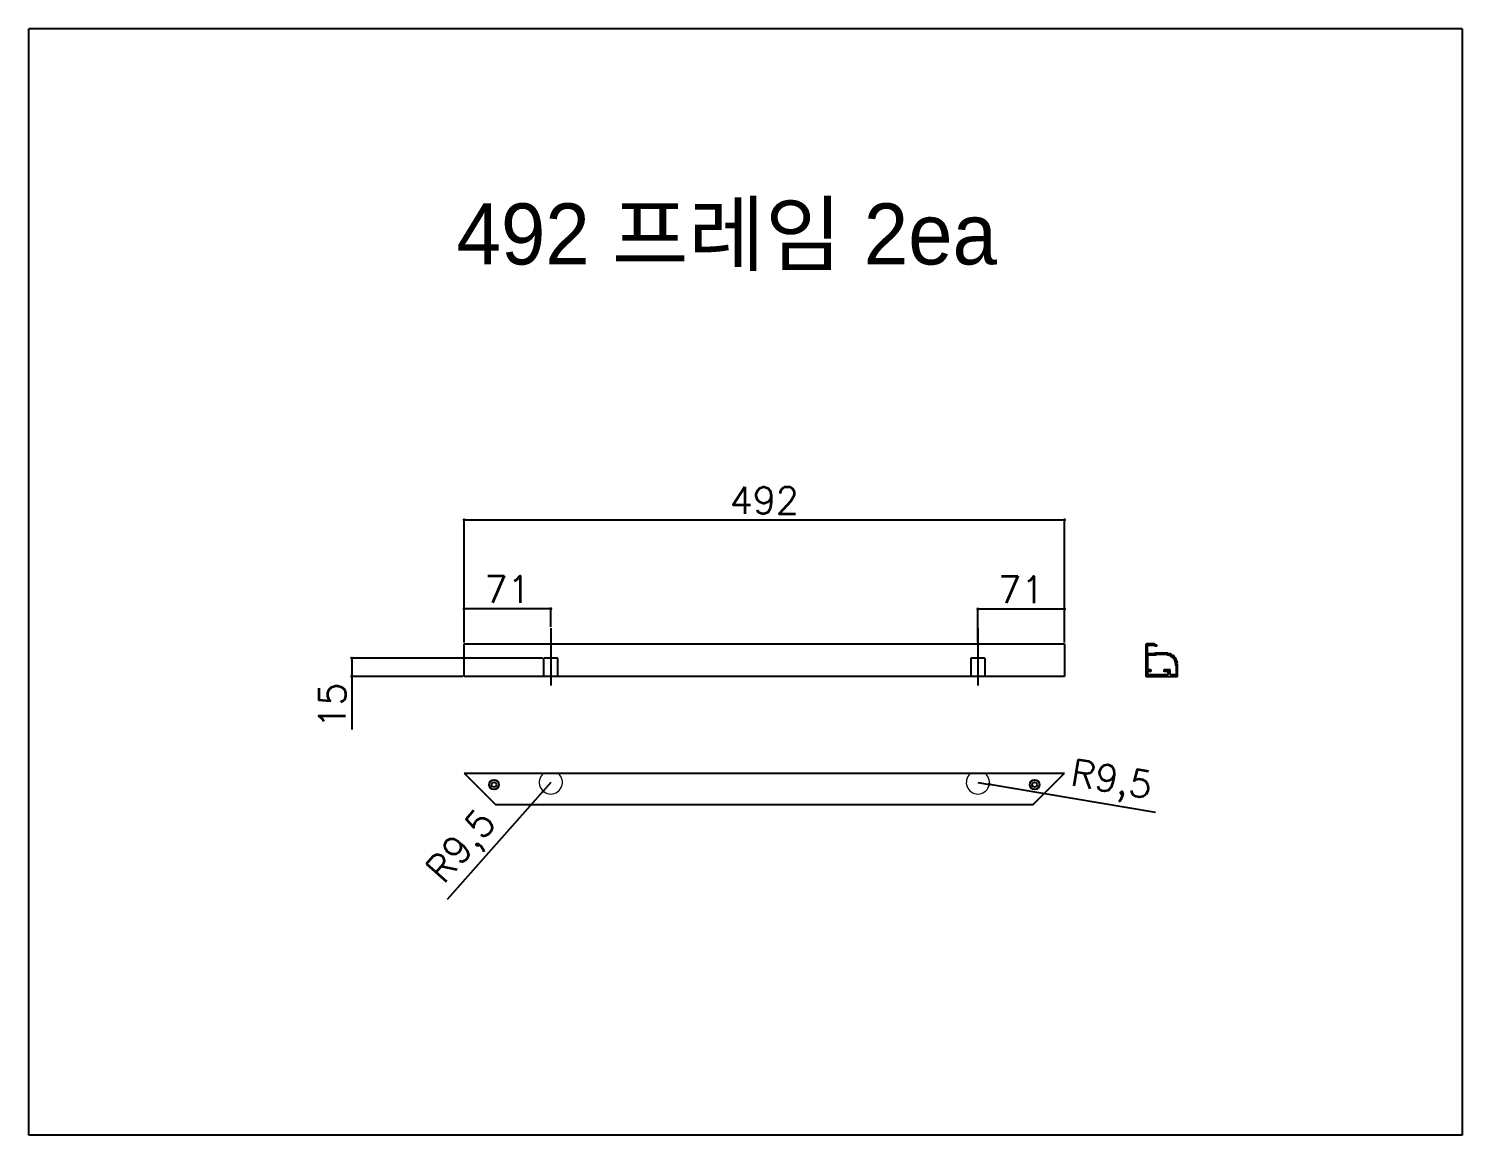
# Model space of a CAD drawing. Header units: millimetres. Extents: x -44117 to 256353, y -2095463 to 65325.
# Drawn here: x 118886 to 120061, y -799868 to -798962 of the extents above; entities that cross this region are included whole.
import ezdxf

# ---------------------------------------------------------------- set-up
doc = ezdxf.new("R2010")
doc.units = ezdxf.units.MM
doc.header["$LTSCALE"] = 10
doc.linetypes.add('CENTER', pattern=[50.8, 31.75, -6.35, 6.35, -6.35])
doc.styles.add('굴림', font='txt.shx')
doc.styles.add('새굴림', font='Gulim.ttf')
doc.dimstyles.new('ISO-25', dxfattribs={"dimtxt": 2.5, "dimasz": 2.5, "dimexe": 1, "dimexo": 1, "dimtad": 1, "dimtxsty": 'Standard', "dimblk": 'ARCHTICK', "dimcen": 2.5, "dimadec": 0, "dimazin": 0, "dimtfac": 1, "dimtmove": 0, "dimatfit": 3, "dimfxl": 0, "dimarcsym": 0})

# ---------------------------------------------------------------- blocks, each defined once
blk = doc.blocks.new('_DotSmall')
at = {"color": 0, "linetype": 'ByBlock', "const_width": 0.5}
blk.add_lwpolyline([(-0.0625, 0, 1), (0.0625, 0, 1)], format="xyb", close=True, dxfattribs=at)
blk = doc.blocks.new('*D5341')
at = {"color": 52, "lineweight": -2}
for p, q in [((119242.9, -799464.5), (119242.9, -799363)), ((119242.9, -799364), (119734.9, -799364)), ((119734.9, -799464.5), (119734.9, -799363))]:
    blk.add_line(p, q, dxfattribs=at)
at = {"layer": 'Defpoints', "color": 0}
for p in [(119734.9, -799364), (119242.9, -799465.5), (119734.9, -799465.5)]:
    blk.add_point(p, dxfattribs=at)
at = {"color": 52, "lineweight": -2, "xscale": 4, "yscale": 4, "zscale": 4, "rotation": 180}
blk.add_blockref('_DotSmall', (119242.9, -799364), dxfattribs=at)
at = {"color": 52, "lineweight": -2, "xscale": 4, "yscale": 4, "zscale": 4}
blk.add_blockref('_DotSmall', (119734.9, -799364), dxfattribs=at)
at = {"color": 4, "insert": (119488.9, -799348), "char_height": 22, "attachment_point": 5, "style": '굴림'}
blk.add_mtext('492', dxfattribs=at)
blk = doc.blocks.new('*D5342')
at = {"color": 52, "lineweight": -2}
for p, q in [((119663.9, -799464.5), (119663.9, -799436.1)), ((119734.9, -799437.1), (119663.9, -799437.1)), ((119734.9, -799464.5), (119734.9, -799436.1))]:
    blk.add_line(p, q, dxfattribs=at)
at = {"layer": 'Defpoints', "color": 0}
for p in [(119663.9, -799437.1), (119663.9, -799465.5), (119734.9, -799465.5)]:
    blk.add_point(p, dxfattribs=at)
at = {"color": 52, "lineweight": -2, "xscale": 4, "yscale": 4, "zscale": 4, "rotation": 180}
blk.add_blockref('_DotSmall', (119663.9, -799437.1), dxfattribs=at)
at = {"color": 52, "lineweight": -2, "xscale": 4, "yscale": 4, "zscale": 4}
blk.add_blockref('_DotSmall', (119734.9, -799437.1), dxfattribs=at)
at = {"color": 4, "insert": (119699.4, -799421.1), "char_height": 22, "attachment_point": 5, "style": '굴림'}
blk.add_mtext('71', dxfattribs=at)
blk = doc.blocks.new('*D5343')
at = {"color": 52, "lineweight": -2}
for p, q in [((119242.9, -799464.5), (119242.9, -799435.8)), ((119313.9, -799436.8), (119242.9, -799436.8)), ((119313.9, -799451.5), (119313.9, -799435.8))]:
    blk.add_line(p, q, dxfattribs=at)
at = {"layer": 'Defpoints', "color": 0}
for p in [(119242.9, -799436.8), (119313.9, -799452.5), (119242.9, -799465.5)]:
    blk.add_point(p, dxfattribs=at)
at = {"color": 52, "lineweight": -2, "xscale": 4, "yscale": 4, "zscale": 4, "rotation": 180}
blk.add_blockref('_DotSmall', (119242.9, -799436.8), dxfattribs=at)
at = {"color": 52, "lineweight": -2, "xscale": 4, "yscale": 4, "zscale": 4}
blk.add_blockref('_DotSmall', (119313.9, -799436.8), dxfattribs=at)
at = {"color": 4, "insert": (119278.4, -799420.8), "char_height": 22, "attachment_point": 5, "style": '굴림'}
blk.add_mtext('71', dxfattribs=at)
blk = doc.blocks.new('*D5344')
at = {"color": 52, "lineweight": -2}
for p, q in [((119307.2, -799477.3), (119149.8, -799477.3)), ((119150.8, -799477.3), (119150.8, -799492.3)), ((119241.9, -799492.3), (119149.8, -799492.3)), ((119150.8, -799492.3), (119150.8, -799535.7))]:
    blk.add_line(p, q, dxfattribs=at)
at = {"layer": 'Defpoints', "color": 0}
for p in [(119308.2, -799477.3), (119150.8, -799492.3), (119242.9, -799492.3)]:
    blk.add_point(p, dxfattribs=at)
at = {"color": 52, "lineweight": -2, "xscale": 4, "yscale": 4, "zscale": 4}
for p, rotation in [((119150.8, -799477.3), 90), ((119150.8, -799492.3), 270)]:
    blk.add_blockref('_DotSmall', p, dxfattribs=dict(at, rotation=rotation))
at = {"color": 4, "insert": (119134.8, -799516), "char_height": 22, "attachment_point": 5, "rotation": 90, "style": '굴림'}
blk.add_mtext('15', dxfattribs=at)
blk = doc.blocks.new('*D5345')
at = {"color": 52, "lineweight": -2}
for p in [(119663.9, -799579), (119809.4, -799603.6)]:
    blk.add_line(p, (119673.3, -799580.6), dxfattribs=at)
at = {"layer": 'Defpoints', "color": 0}
for p in [(119663.9, -799579), (119673.3, -799580.6)]:
    blk.add_point(p, dxfattribs=at)
at = {"color": 52, "lineweight": -2, "xscale": 4, "yscale": 4, "zscale": 4, "rotation": 170.4040369773047}
blk.add_blockref('_DotSmall', (119673.3, -799580.6), dxfattribs=at)
at = {"color": 4, "insert": (119773.1, -799579.4), "char_height": 22, "attachment_point": 5, "rotation": 350.404, "style": '굴림'}
blk.add_mtext('R9,5', dxfattribs=at)
blk = doc.blocks.new('*D5346')
at = {"color": 52, "lineweight": -2}
for p in [(119229.4, -799674.6), (119313.9, -799579)]:
    blk.add_line(p, (119307.6, -799586.1), dxfattribs=at)
at = {"layer": 'Defpoints', "color": 0}
for p in [(119307.6, -799586.1), (119313.9, -799579)]:
    blk.add_point(p, dxfattribs=at)
at = {"color": 52, "lineweight": -2, "xscale": 4, "yscale": 4, "zscale": 4, "rotation": 48.50864530420677}
blk.add_blockref('_DotSmall', (119307.6, -799586.1), dxfattribs=at)
at = {"color": 4, "insert": (119242.4, -799633), "char_height": 22, "attachment_point": 5, "rotation": 48.5086, "style": '굴림'}
blk.add_mtext('R9,5', dxfattribs=at)

msp = doc.modelspace()

# ---------------------------------------------------------------- linework, layer by layer
at = {"color": 7}
for p, q in [((120060.88427, -798961.57065), (118886.05648, -798961.57065)), ((119242.91908, -799492.33026), (119242.91908, -799465.53026)), ((119242.91908, -799465.53026), (119734.91908, -799465.53026)), ((119734.91908, -799465.53026), (119734.91908, -799492.33026)), ((119319.61908, -799477.33026), (119308.21908, -799477.33026)), ((119308.21908, -799492.33026), (119308.21908, -799477.33026)), ((119319.61908, -799492.33026), (119319.61908, -799477.33026)), ((119669.61908, -799477.33026), (119658.21908, -799477.33026)), ((119658.21908, -799477.33026), (119658.21908, -799492.33026)), ((119669.61908, -799477.33026), (119669.61908, -799492.33026)), ((119734.91908, -799492.33026), (119242.91908, -799492.33026)), ((119242.91908, -799571.42173), (119734.91908, -799571.42173)), ((119242.91908, -799571.42173), (119268.91908, -799597.42173)), ((119708.91908, -799597.42173), (119734.91908, -799571.42173)), ((119708.91908, -799597.42173), (119268.91908, -799597.42173)), ((120060.88427, -799868.09911), (118886.05648, -799868.09911))]:
    msp.add_line(p, q, dxfattribs=at)
at = {"color": 1, "linetype": 'CENTER', "ltscale": 0.5}
for p, q in [((119313.91908, -799452.53189), (119313.91908, -799499.53026)), ((119663.91908, -799452.53189), (119663.91908, -799499.53026))]:
    msp.add_line(p, q, dxfattribs=at)
at = {"color": 7}
for points in [[(118886.05648, -799868.09911), (118886.05648, -798961.57065)], [(120060.88427, -798961.57065), (120060.88427, -799868.09911)]]:
    msp.add_lwpolyline(points, dxfattribs=at)
msp.add_lwpolyline([(119802.06666, -799492.33026), (119827.08912, -799492.33026, 0.4142135624), (119827.58962, -799491.82976), (119827.58962, -799482.62219, 0.4142135624), (119827.28932, -799482.32189), (119827.28426, -799482.32189, -0.4043730092), (119826.98413, -799482.03171, 0.022416536), (119826.9236, -799481.26257, -0.4043730092), (119827.17464, -799480.92902, 0.424123069), (119827.42251, -799480.57547, 0.022416536), (119827.22984, -799479.77293, 0.424123069), (119826.84847, -799479.57045, -0.4043730092), (119826.47336, -799479.38722, 0.022416536), (119826.17812, -799478.67443, -0.4043730092), (119826.3138, -799478.27963, 0.424123069), (119826.44029, -799477.86678, 0.022416536), (119826.00905, -799477.16307, 0.424123069), (119825.58378, -799477.08834, -0.4043730092), (119825.1704, -799477.02999, 0.022416536), (119824.66935, -799476.44333, -0.4043730092), (119824.67638, -799476.02592, 0.4241230691), (119824.66911, -799475.5942, 0.022416536), (119824.04151, -799475.05818, 0.424123069), (119823.61396, -799475.11853, -0.4043730092), (119823.20279, -799475.19078, 0.022416536), (119822.54497, -799474.78766, -0.4043730092), (119822.42268, -799474.38851, 0.424123069), (119822.28235, -799473.98016, 0.022416536), (119821.51983, -799473.66432, 0.4241230691), (119821.13186, -799473.85383, -0.4043730092), (119820.76314, -799474.0496, 0.022416536), (119820.01294, -799473.8695, -0.4043730092), (119819.77329, -799473.52767, 0.424123069), (119819.51364, -799473.18267, 0.0308511276), (119818.38042, -799473.11269), (119809.07366, -799473.11269, 0.4142135624), (119808.77336, -799473.41299), (119808.77336, -799473.51309, -0.4142135624), (119808.57316, -799473.71329), (119803.06766, -799473.71329, -0.4142135624), (119802.76736, -799473.41299), (119802.76736, -799466.80639, -0.4142135624), (119803.06766, -799466.50609), (119808.57316, -799466.50609, -0.4142135624), (119808.77336, -799466.70629), (119808.77336, -799466.80639, 0.4142135624), (119809.07366, -799467.10669), (119810.27486, -799467.10669, 0.855700792), (119810.36658, -799466.52044), (119808.5237, -799465.50509), (119802.56716, -799465.50509, 0.4142135624), (119801.56616, -799466.50609), (119801.56616, -799491.82976, 0.4142135623)], format="xyb", close=True)
msp.add_lwpolyline([(119826.58862, -799487.32526), (119826.58862, -799483.72174, 0.3645795837), (119825.99692, -799483.22416), (119825.99692, -799482.38739, 0.3756973322), (119819.28386, -799474.71429), (119819.28386, -799474.71429, 0.4142135624), (119818.68326, -799474.11369), (119810.07466, -799474.11369, 0.4142135624), (119809.77436, -799474.41399), (119809.77436, -799474.51409, -0.4142135624), (119809.57416, -799474.71429), (119803.06766, -799474.71429, 0.4142135624), (119802.76736, -799475.01459), (119802.76736, -799486.32426, 0.4142135624), (119803.06766, -799486.62456), (119805.26986, -799486.62456, -0.4142135624), (119805.57016, -799486.92486), (119805.57016, -799487.82576, -0.4142135624), (119805.26986, -799488.12606), (119803.06766, -799488.12606, 0.4142135624), (119802.76736, -799488.42636), (119802.76736, -799490.32826, 0.4142135624), (119803.06766, -799490.62856), (119819.48406, -799490.62856, 0.4142135624), (119819.78436, -799490.32826), (119819.78436, -799488.12606), (119816.87895, -799488.12606, -0.4142135624), (119816.57865, -799487.82576), (119816.57865, -799486.92486, -0.4142135624), (119816.87895, -799486.62456), (119820.98556, -799486.62456, -0.4142135624), (119821.28586, -799486.92486), (119821.28586, -799490.32826, 0.4142135624), (119821.58616, -799490.62856), (119825.59229, -799490.62856), (119826.28832, -799490.62856, 0.4142135624), (119826.58862, -799490.32826), (119826.58862, -799483.72174)], format="xyb")
for centre, radius in [((119267.41908, -799580.92173), 4), ((119267.41908, -799580.92173), 2), ((119710.41908, -799580.92173), 4), ((119710.41908, -799580.92173), 2)]:
    msp.add_circle(centre, radius, dxfattribs=at)
at = {"color": 7, "linetype": 'Continuous', "lineweight": 15}
for centre in [(119313.91908, -799579.02172), (119663.91908, -799579.02172)]:
    msp.add_arc(centre, 9.5, 131.63706629, 48.36293371, dxfattribs=at)

# ---------------------------------------------------------------- texts
at = {"color": 7, "style": '새굴림'}
msp.add_text('492 프레임 2ea', height=50, dxfattribs=at).set_placement((119236.70682, -799154.71621))

# ---------------------------------------------------------------- dimensions: what is measured, and where the dimension line sits
at = {"color": 7}
for base, p1, p2, angle, picture, middle in [((119734.91908, -799363.99992), (119242.91908, -799465.53026), (119734.91908, -799465.53026), 180, '*D5341', (119488.91908, -799347.99992)), ((119242.91908, -799436.80126), (119313.91908, -799452.53189), (119242.91908, -799465.53026), 180, '*D5343', (119278.41908, -799420.80126)), ((119663.91908, -799437.05126), (119734.91908, -799465.53026), (119663.91908, -799465.53026), 180, '*D5342', (119699.41908, -799421.05126)), ((119150.83784, -799492.33026), (119308.21908, -799477.33026), (119242.91908, -799492.33026), 90, '*D5344', (119134.83784, -799515.99693))]:
    dim = msp.add_linear_dim(base=base, p1=p1, p2=p2, angle=angle, dimstyle='ISO-25', override={"dimtxt": 22, "dimasz": 4, "dimgap": 5, "dimdec": 4, "dimtxsty": '굴림', "dimblk": 'DotSmall', "dimclrd": 52, "dimclre": 52, "dimclrt": 4, "dimadec": 8, "dimazin": 2, "dimtdec": 4, "dimtix": 0, "dimarcsym": 1}, dxfattribs=at)
    dim.commit()
    dim.dimension.update_dxf_attribs({"geometry": picture, "text_midpoint": middle})
for center, mpoint, picture, middle in [((119663.91908, -799579.02172), (119673.28616, -799580.60536), '*D5345', (119770.15084, -799596.98177)), ((119313.91908, -799579.02172), (119307.62526, -799586.13774), '*D5346', (119255.76644, -799644.77131))]:
    dim = msp.add_radius_dim(center=center, mpoint=mpoint, dimstyle='ISO-25', override={"dimtxt": 22, "dimasz": 4, "dimgap": 5, "dimdec": 4, "dimtxsty": '굴림', "dimblk": 'DotSmall', "dimclrd": 52, "dimclre": 52, "dimclrt": 4, "dimadec": 8, "dimazin": 2, "dimtdec": 4, "dimtix": 0, "dimarcsym": 1}, dxfattribs=at)
    dim.commit()
    dim.dimension.update_dxf_attribs({"geometry": picture, "text_midpoint": middle, "dimtype": 164})

doc.saveas('drawing.dxf')
